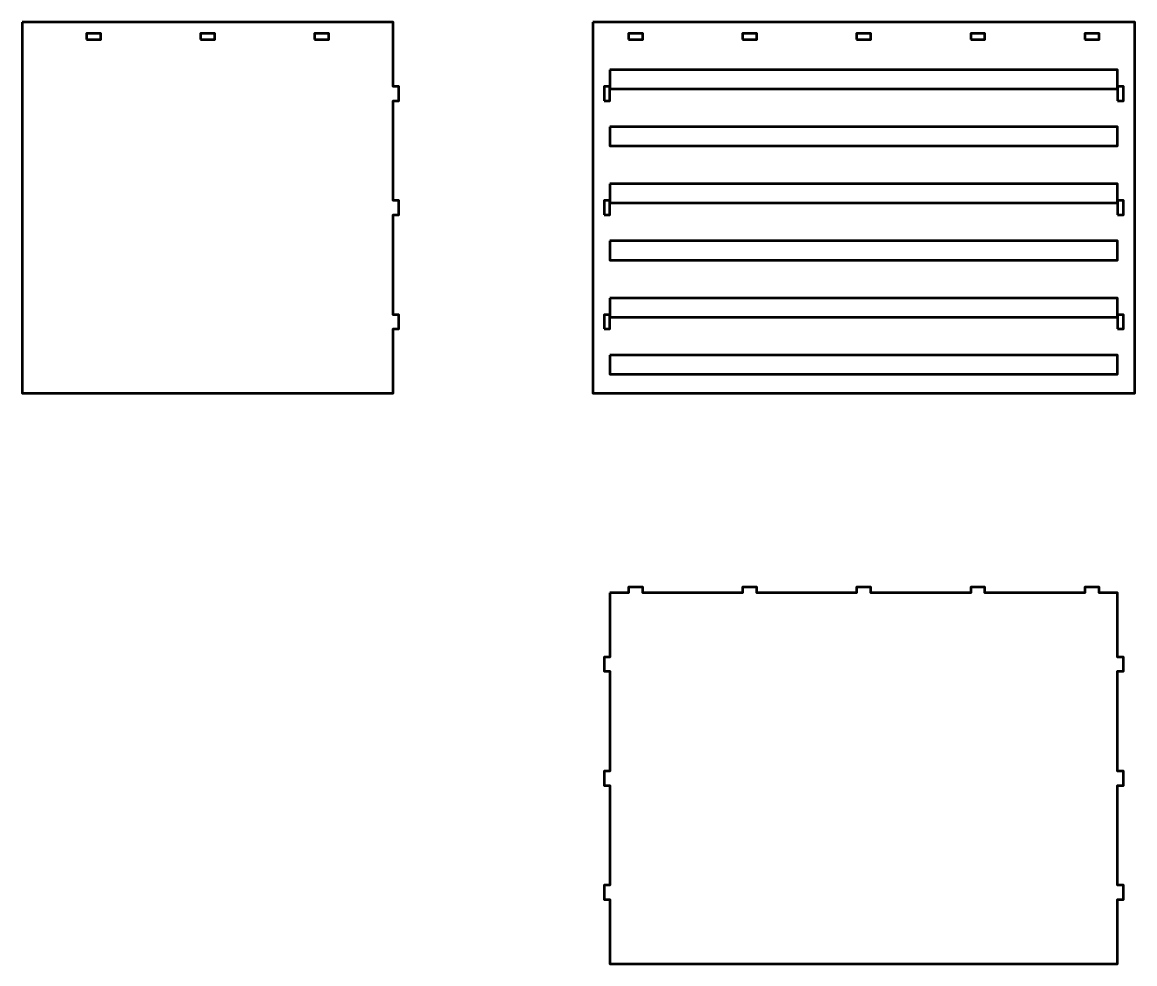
# Model space of a CAD drawing. Header units: centimetres. Extents: x -145 to 75, y -70 to 149.
# Drawn here: x -89.2 to -30.8, y -69.8 to -20.2 of the extents above; entities that cross this region are included whole.
import ezdxf

# ---------------------------------------------------------------- set-up
doc = ezdxf.new("R2010")
doc.units = ezdxf.units.CM
doc.header["$MEASUREMENT"] = 0
doc.layers.add('Layer 1', color=7, linetype='Continuous')

msp = doc.modelspace()

# ---------------------------------------------------------------- linework, layer by layer
at = {"layer": 'Layer 1', "lineweight": 53}
for points in [[(-58.65, -24.375), (-58.35, -24.375), (-58.35, -23.625), (-58.65, -23.625), (-58.65, -24.375)], [(-31.65, -24.375), (-31.35, -24.375), (-31.35, -23.625), (-31.65, -23.625), (-31.65, -24.375)], [(-58.65, -30.375), (-58.35, -30.375), (-58.35, -29.625), (-58.65, -29.625), (-58.65, -30.375)], [(-31.65, -30.375), (-31.35, -30.375), (-31.35, -29.625), (-31.65, -29.625), (-31.65, -30.375)], [(-58.65, -36.375), (-58.35, -36.375), (-58.35, -35.625), (-58.65, -35.625), (-58.65, -36.375)], [(-31.65, -36.375), (-31.35, -36.375), (-31.35, -35.625), (-31.65, -35.625), (-31.65, -36.375)]]:
    msp.add_lwpolyline(points, close=True, dxfattribs=at)
for points, knots in [([(-89.25, -20.25), (-89.25, -20.25), (-69.75, -20.25), (-69.75, -20.25), (-69.75, -20.25), (-69.75, -20.25), (-69.75, -23.625), (-69.75, -23.625), (-69.75, -23.625), (-69.75, -23.625), (-69.45, -23.625), (-69.45, -23.625), (-69.45, -23.625), (-69.45, -23.625), (-69.45, -24.375), (-69.45, -24.375), (-69.45, -24.375), (-69.45, -24.375), (-69.75, -24.375), (-69.75, -24.375), (-69.75, -24.375), (-69.75, -24.375), (-69.75, -29.625), (-69.75, -29.625), (-69.75, -29.625), (-69.75, -29.625), (-69.45, -29.625), (-69.45, -29.625), (-69.45, -29.625), (-69.45, -29.625), (-69.45, -30.375), (-69.45, -30.375), (-69.45, -30.375), (-69.45, -30.375), (-69.75, -30.375), (-69.75, -30.375), (-69.75, -30.375), (-69.75, -30.375), (-69.75, -35.625), (-69.75, -35.625), (-69.75, -35.625), (-69.75, -35.625), (-69.45, -35.625), (-69.45, -35.625), (-69.45, -35.625), (-69.45, -35.625), (-69.45, -36.375), (-69.45, -36.375), (-69.45, -36.375), (-69.45, -36.375), (-69.75, -36.375), (-69.75, -36.375), (-69.75, -36.375), (-69.75, -36.375), (-69.75, -39.75), (-69.75, -39.75), (-69.75, -39.75), (-69.75, -39.75), (-89.25, -39.75), (-89.25, -39.75), (-89.25, -39.75), (-89.25, -39.75), (-89.25, -20.25), (-89.25, -20.25)], [0, 0, 0, 0, 0.05882353, 0.05882353, 0.05882353, 0.05882353, 0.11764706, 0.11764706, 0.11764706, 0.11764706, 0.17647059, 0.17647059, 0.17647059, 0.17647059, 0.23529412, 0.23529412, 0.23529412, 0.23529412, 0.29411765, 0.29411765, 0.29411765, 0.29411765, 0.35294118, 0.35294118, 0.35294118, 0.35294118, 0.41176471, 0.41176471, 0.41176471, 0.41176471, 0.47058824, 0.47058824, 0.47058824, 0.47058824, 0.52941176, 0.52941176, 0.52941176, 0.52941176, 0.58823529, 0.58823529, 0.58823529, 0.58823529, 0.64705882, 0.64705882, 0.64705882, 0.64705882, 0.70588235, 0.70588235, 0.70588235, 0.70588235, 0.76470588, 0.76470588, 0.76470588, 0.76470588, 0.82352941, 0.82352941, 0.82352941, 0.82352941, 0.88235294, 0.88235294, 0.88235294, 0.88235294, 1, 1, 1, 1]), ([(-59.25, -20.25), (-59.25, -20.25), (-30.75, -20.25), (-30.75, -20.25), (-30.75, -20.25), (-30.75, -20.25), (-30.75, -39.75), (-30.75, -39.75), (-30.75, -39.75), (-30.75, -39.75), (-59.25, -39.75), (-59.25, -39.75), (-59.25, -39.75), (-59.25, -39.75), (-59.25, -20.25), (-59.25, -20.25)], [0, 0, 0, 0, 0.2, 0.2, 0.2, 0.2, 0.4, 0.4, 0.4, 0.4, 0.6, 0.6, 0.6, 0.6, 1, 1, 1, 1]), ([(-85.875, -21.15), (-85.875, -21.15), (-85.875, -20.85), (-85.875, -20.85), (-85.875, -20.85), (-85.875, -20.85), (-85.125, -20.85), (-85.125, -20.85), (-85.125, -20.85), (-85.125, -20.85), (-85.125, -21.15), (-85.125, -21.15), (-85.125, -21.15), (-85.125, -21.15), (-85.875, -21.15), (-85.875, -21.15)], [0, 0, 0, 0, 0.2, 0.2, 0.2, 0.2, 0.4, 0.4, 0.4, 0.4, 0.6, 0.6, 0.6, 0.6, 1, 1, 1, 1]), ([(-79.875, -21.15), (-79.875, -21.15), (-79.875, -20.85), (-79.875, -20.85), (-79.875, -20.85), (-79.875, -20.85), (-79.125, -20.85), (-79.125, -20.85), (-79.125, -20.85), (-79.125, -20.85), (-79.125, -21.15), (-79.125, -21.15), (-79.125, -21.15), (-79.125, -21.15), (-79.875, -21.15), (-79.875, -21.15)], [0, 0, 0, 0, 0.2, 0.2, 0.2, 0.2, 0.4, 0.4, 0.4, 0.4, 0.6, 0.6, 0.6, 0.6, 1, 1, 1, 1]), ([(-73.875, -21.15), (-73.875, -21.15), (-73.875, -20.85), (-73.875, -20.85), (-73.875, -20.85), (-73.875, -20.85), (-73.125, -20.85), (-73.125, -20.85), (-73.125, -20.85), (-73.125, -20.85), (-73.125, -21.15), (-73.125, -21.15), (-73.125, -21.15), (-73.125, -21.15), (-73.875, -21.15), (-73.875, -21.15)], [0, 0, 0, 0, 0.2, 0.2, 0.2, 0.2, 0.4, 0.4, 0.4, 0.4, 0.6, 0.6, 0.6, 0.6, 1, 1, 1, 1]), ([(-57.375, -21.15), (-57.375, -21.15), (-57.375, -20.85), (-57.375, -20.85), (-57.375, -20.85), (-57.375, -20.85), (-56.625, -20.85), (-56.625, -20.85), (-56.625, -20.85), (-56.625, -20.85), (-56.625, -21.15), (-56.625, -21.15), (-56.625, -21.15), (-56.625, -21.15), (-57.375, -21.15), (-57.375, -21.15)], [0, 0, 0, 0, 0.2, 0.2, 0.2, 0.2, 0.4, 0.4, 0.4, 0.4, 0.6, 0.6, 0.6, 0.6, 1, 1, 1, 1]), ([(-51.375, -21.15), (-51.375, -21.15), (-51.375, -20.85), (-51.375, -20.85), (-51.375, -20.85), (-51.375, -20.85), (-50.625, -20.85), (-50.625, -20.85), (-50.625, -20.85), (-50.625, -20.85), (-50.625, -21.15), (-50.625, -21.15), (-50.625, -21.15), (-50.625, -21.15), (-51.375, -21.15), (-51.375, -21.15)], [0, 0, 0, 0, 0.2, 0.2, 0.2, 0.2, 0.4, 0.4, 0.4, 0.4, 0.6, 0.6, 0.6, 0.6, 1, 1, 1, 1]), ([(-45.375, -21.15), (-45.375, -21.15), (-45.375, -20.85), (-45.375, -20.85), (-45.375, -20.85), (-45.375, -20.85), (-44.625, -20.85), (-44.625, -20.85), (-44.625, -20.85), (-44.625, -20.85), (-44.625, -21.15), (-44.625, -21.15), (-44.625, -21.15), (-44.625, -21.15), (-45.375, -21.15), (-45.375, -21.15)], [0, 0, 0, 0, 0.2, 0.2, 0.2, 0.2, 0.4, 0.4, 0.4, 0.4, 0.6, 0.6, 0.6, 0.6, 1, 1, 1, 1]), ([(-39.375, -21.15), (-39.375, -21.15), (-39.375, -20.85), (-39.375, -20.85), (-39.375, -20.85), (-39.375, -20.85), (-38.625, -20.85), (-38.625, -20.85), (-38.625, -20.85), (-38.625, -20.85), (-38.625, -21.15), (-38.625, -21.15), (-38.625, -21.15), (-38.625, -21.15), (-39.375, -21.15), (-39.375, -21.15)], [0, 0, 0, 0, 0.2, 0.2, 0.2, 0.2, 0.4, 0.4, 0.4, 0.4, 0.6, 0.6, 0.6, 0.6, 1, 1, 1, 1]), ([(-33.375, -21.15), (-33.375, -21.15), (-33.375, -20.85), (-33.375, -20.85), (-33.375, -20.85), (-33.375, -20.85), (-32.625, -20.85), (-32.625, -20.85), (-32.625, -20.85), (-32.625, -20.85), (-32.625, -21.15), (-32.625, -21.15), (-32.625, -21.15), (-32.625, -21.15), (-33.375, -21.15), (-33.375, -21.15)], [0, 0, 0, 0, 0.2, 0.2, 0.2, 0.2, 0.4, 0.4, 0.4, 0.4, 0.6, 0.6, 0.6, 0.6, 1, 1, 1, 1]), ([(-58.35, -22.75), (-58.35, -22.75), (-31.65, -22.75), (-31.65, -22.75), (-31.65, -22.75), (-31.65, -22.75), (-31.65, -23.75), (-31.65, -23.75), (-31.65, -23.75), (-31.65, -23.75), (-58.35, -23.75), (-58.35, -23.75), (-58.35, -23.75), (-58.35, -23.75), (-58.35, -22.75), (-58.35, -22.75)], [0, 0, 0, 0, 0.2, 0.2, 0.2, 0.2, 0.4, 0.4, 0.4, 0.4, 0.6, 0.6, 0.6, 0.6, 1, 1, 1, 1]), ([(-58.35, -25.75), (-58.35, -25.75), (-31.65, -25.75), (-31.65, -25.75), (-31.65, -25.75), (-31.65, -25.75), (-31.65, -26.75), (-31.65, -26.75), (-31.65, -26.75), (-31.65, -26.75), (-58.35, -26.75), (-58.35, -26.75), (-58.35, -26.75), (-58.35, -26.75), (-58.35, -25.75), (-58.35, -25.75)], [0, 0, 0, 0, 0.2, 0.2, 0.2, 0.2, 0.4, 0.4, 0.4, 0.4, 0.6, 0.6, 0.6, 0.6, 1, 1, 1, 1]), ([(-58.35, -28.75), (-58.35, -28.75), (-31.65, -28.75), (-31.65, -28.75), (-31.65, -28.75), (-31.65, -28.75), (-31.65, -29.75), (-31.65, -29.75), (-31.65, -29.75), (-31.65, -29.75), (-58.35, -29.75), (-58.35, -29.75), (-58.35, -29.75), (-58.35, -29.75), (-58.35, -28.75), (-58.35, -28.75)], [0, 0, 0, 0, 0.2, 0.2, 0.2, 0.2, 0.4, 0.4, 0.4, 0.4, 0.6, 0.6, 0.6, 0.6, 1, 1, 1, 1]), ([(-58.35, -31.75), (-58.35, -31.75), (-31.65, -31.75), (-31.65, -31.75), (-31.65, -31.75), (-31.65, -31.75), (-31.65, -32.75), (-31.65, -32.75), (-31.65, -32.75), (-31.65, -32.75), (-58.35, -32.75), (-58.35, -32.75), (-58.35, -32.75), (-58.35, -32.75), (-58.35, -31.75), (-58.35, -31.75)], [0, 0, 0, 0, 0.2, 0.2, 0.2, 0.2, 0.4, 0.4, 0.4, 0.4, 0.6, 0.6, 0.6, 0.6, 1, 1, 1, 1]), ([(-58.35, -34.75), (-58.35, -34.75), (-31.65, -34.75), (-31.65, -34.75), (-31.65, -34.75), (-31.65, -34.75), (-31.65, -35.75), (-31.65, -35.75), (-31.65, -35.75), (-31.65, -35.75), (-58.35, -35.75), (-58.35, -35.75), (-58.35, -35.75), (-58.35, -35.75), (-58.35, -34.75), (-58.35, -34.75)], [0, 0, 0, 0, 0.2, 0.2, 0.2, 0.2, 0.4, 0.4, 0.4, 0.4, 0.6, 0.6, 0.6, 0.6, 1, 1, 1, 1]), ([(-58.35, -37.75), (-58.35, -37.75), (-31.65, -37.75), (-31.65, -37.75), (-31.65, -37.75), (-31.65, -37.75), (-31.65, -38.75), (-31.65, -38.75), (-31.65, -38.75), (-31.65, -38.75), (-58.35, -38.75), (-58.35, -38.75), (-58.35, -38.75), (-58.35, -38.75), (-58.35, -37.75), (-58.35, -37.75)], [0, 0, 0, 0, 0.2, 0.2, 0.2, 0.2, 0.4, 0.4, 0.4, 0.4, 0.6, 0.6, 0.6, 0.6, 1, 1, 1, 1]), ([(-58.35, -50.25), (-58.35, -50.25), (-57.375, -50.25), (-57.375, -50.25), (-57.375, -50.25), (-57.375, -50.25), (-57.375, -49.95), (-57.375, -49.95), (-57.375, -49.95), (-57.375, -49.95), (-56.625, -49.95), (-56.625, -49.95), (-56.625, -49.95), (-56.625, -49.95), (-56.625, -50.25), (-56.625, -50.25), (-56.625, -50.25), (-56.625, -50.25), (-51.375, -50.25), (-51.375, -50.25), (-51.375, -50.25), (-51.375, -50.25), (-51.375, -49.95), (-51.375, -49.95), (-51.375, -49.95), (-51.375, -49.95), (-50.625, -49.95), (-50.625, -49.95), (-50.625, -49.95), (-50.625, -49.95), (-50.625, -50.25), (-50.625, -50.25), (-50.625, -50.25), (-50.625, -50.25), (-45.375, -50.25), (-45.375, -50.25), (-45.375, -50.25), (-45.375, -50.25), (-45.375, -49.95), (-45.375, -49.95), (-45.375, -49.95), (-45.375, -49.95), (-44.625, -49.95), (-44.625, -49.95), (-44.625, -49.95), (-44.625, -49.95), (-44.625, -50.25), (-44.625, -50.25), (-44.625, -50.25), (-44.625, -50.25), (-39.375, -50.25), (-39.375, -50.25), (-39.375, -50.25), (-39.375, -50.25), (-39.375, -49.95), (-39.375, -49.95), (-39.375, -49.95), (-39.375, -49.95), (-38.625, -49.95), (-38.625, -49.95), (-38.625, -49.95), (-38.625, -49.95), (-38.625, -50.25), (-38.625, -50.25), (-38.625, -50.25), (-38.625, -50.25), (-33.375, -50.25), (-33.375, -50.25), (-33.375, -50.25), (-33.375, -50.25), (-33.375, -49.95), (-33.375, -49.95), (-33.375, -49.95), (-33.375, -49.95), (-32.625, -49.95), (-32.625, -49.95), (-32.625, -49.95), (-32.625, -49.95), (-32.625, -50.25), (-32.625, -50.25), (-32.625, -50.25), (-32.625, -50.25), (-31.65, -50.25), (-31.65, -50.25), (-31.65, -50.25), (-31.65, -50.25), (-31.65, -53.625), (-31.65, -53.625), (-31.65, -53.625), (-31.65, -53.625), (-31.35, -53.625), (-31.35, -53.625), (-31.35, -53.625), (-31.35, -53.625), (-31.35, -54.375), (-31.35, -54.375), (-31.35, -54.375), (-31.35, -54.375), (-31.65, -54.375), (-31.65, -54.375), (-31.65, -54.375), (-31.65, -54.375), (-31.65, -59.625), (-31.65, -59.625), (-31.65, -59.625), (-31.65, -59.625), (-31.35, -59.625), (-31.35, -59.625), (-31.35, -59.625), (-31.35, -59.625), (-31.35, -60.375), (-31.35, -60.375), (-31.35, -60.375), (-31.35, -60.375), (-31.65, -60.375), (-31.65, -60.375), (-31.65, -60.375), (-31.65, -60.375), (-31.65, -65.625), (-31.65, -65.625), (-31.65, -65.625), (-31.65, -65.625), (-31.35, -65.625), (-31.35, -65.625), (-31.35, -65.625), (-31.35, -65.625), (-31.35, -66.375), (-31.35, -66.375), (-31.35, -66.375), (-31.35, -66.375), (-31.65, -66.375), (-31.65, -66.375), (-31.65, -66.375), (-31.65, -66.375), (-31.65, -69.75), (-31.65, -69.75), (-31.65, -69.75), (-31.65, -69.75), (-58.35, -69.75), (-58.35, -69.75), (-58.35, -69.75), (-58.35, -69.75), (-58.35, -66.375), (-58.35, -66.375), (-58.35, -66.375), (-58.35, -66.375), (-58.65, -66.375), (-58.65, -66.375), (-58.65, -66.375), (-58.65, -66.375), (-58.65, -65.625), (-58.65, -65.625), (-58.65, -65.625), (-58.65, -65.625), (-58.35, -65.625), (-58.35, -65.625), (-58.35, -65.625), (-58.35, -65.625), (-58.35, -60.375), (-58.35, -60.375), (-58.35, -60.375), (-58.35, -60.375), (-58.65, -60.375), (-58.65, -60.375), (-58.65, -60.375), (-58.65, -60.375), (-58.65, -59.625), (-58.65, -59.625), (-58.65, -59.625), (-58.65, -59.625), (-58.35, -59.625), (-58.35, -59.625), (-58.35, -59.625), (-58.35, -59.625), (-58.35, -54.375), (-58.35, -54.375), (-58.35, -54.375), (-58.35, -54.375), (-58.65, -54.375), (-58.65, -54.375), (-58.65, -54.375), (-58.65, -54.375), (-58.65, -53.625), (-58.65, -53.625), (-58.65, -53.625), (-58.65, -53.625), (-58.35, -53.625), (-58.35, -53.625), (-58.35, -53.625), (-58.35, -53.625), (-58.35, -50.25), (-58.35, -50.25)], [0, 0, 0, 0, 0.02040816, 0.02040816, 0.02040816, 0.02040816, 0.04081633, 0.04081633, 0.04081633, 0.04081633, 0.06122449, 0.06122449, 0.06122449, 0.06122449, 0.08163265, 0.08163265, 0.08163265, 0.08163265, 0.10204082, 0.10204082, 0.10204082, 0.10204082, 0.12244898, 0.12244898, 0.12244898, 0.12244898, 0.14285714, 0.14285714, 0.14285714, 0.14285714, 0.16326531, 0.16326531, 0.16326531, 0.16326531, 0.18367347, 0.18367347, 0.18367347, 0.18367347, 0.20408163, 0.20408163, 0.20408163, 0.20408163, 0.2244898, 0.2244898, 0.2244898, 0.2244898, 0.24489796, 0.24489796, 0.24489796, 0.24489796, 0.26530612, 0.26530612, 0.26530612, 0.26530612, 0.28571429, 0.28571429, 0.28571429, 0.28571429, 0.30612245, 0.30612245, 0.30612245, 0.30612245, 0.32653061, 0.32653061, 0.32653061, 0.32653061, 0.34693878, 0.34693878, 0.34693878, 0.34693878, 0.36734694, 0.36734694, 0.36734694, 0.36734694, 0.3877551, 0.3877551, 0.3877551, 0.3877551, 0.40816327, 0.40816327, 0.40816327, 0.40816327, 0.42857143, 0.42857143, 0.42857143, 0.42857143, 0.44897959, 0.44897959, 0.44897959, 0.44897959, 0.46938776, 0.46938776, 0.46938776, 0.46938776, 0.48979592, 0.48979592, 0.48979592, 0.48979592, 0.51020408, 0.51020408, 0.51020408, 0.51020408, 0.53061224, 0.53061224, 0.53061224, 0.53061224, 0.55102041, 0.55102041, 0.55102041, 0.55102041, 0.57142857, 0.57142857, 0.57142857, 0.57142857, 0.59183673, 0.59183673, 0.59183673, 0.59183673, 0.6122449, 0.6122449, 0.6122449, 0.6122449, 0.63265306, 0.63265306, 0.63265306, 0.63265306, 0.65306122, 0.65306122, 0.65306122, 0.65306122, 0.67346939, 0.67346939, 0.67346939, 0.67346939, 0.69387755, 0.69387755, 0.69387755, 0.69387755, 0.71428571, 0.71428571, 0.71428571, 0.71428571, 0.73469388, 0.73469388, 0.73469388, 0.73469388, 0.75510204, 0.75510204, 0.75510204, 0.75510204, 0.7755102, 0.7755102, 0.7755102, 0.7755102, 0.79591837, 0.79591837, 0.79591837, 0.79591837, 0.81632653, 0.81632653, 0.81632653, 0.81632653, 0.83673469, 0.83673469, 0.83673469, 0.83673469, 0.85714286, 0.85714286, 0.85714286, 0.85714286, 0.87755102, 0.87755102, 0.87755102, 0.87755102, 0.89795918, 0.89795918, 0.89795918, 0.89795918, 0.91836735, 0.91836735, 0.91836735, 0.91836735, 0.93877551, 0.93877551, 0.93877551, 0.93877551, 0.95918367, 0.95918367, 0.95918367, 0.95918367, 1, 1, 1, 1])]:
    msp.add_open_spline(points, degree=3, knots=knots, dxfattribs=at)

doc.saveas('drawing.dxf')
